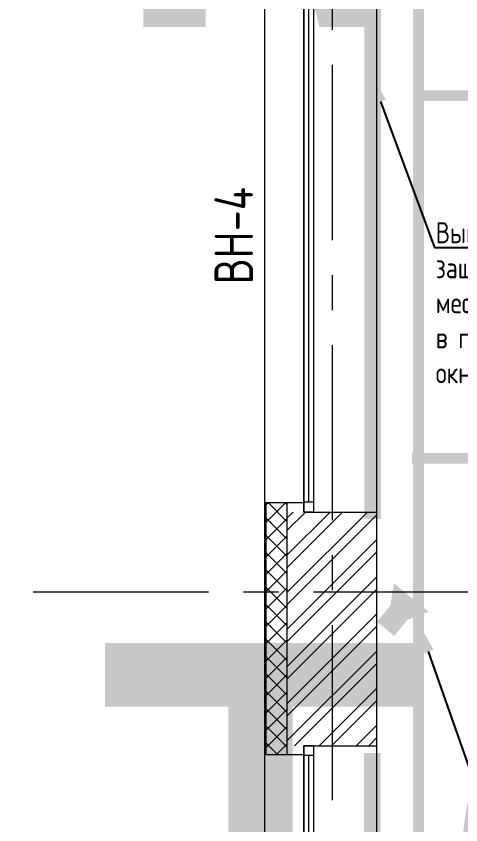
# Model space of a CAD drawing. Header units: millimetres. Extents: x 0 to 636307, y -180975 to 471719.
# Drawn here: x 557596 to 560771, y -72220 to -66446 of the extents above; entities that cross this region are included whole.
import ezdxf
from ezdxf import colors
from ezdxf.entities.mleader import LeaderData, LeaderLine
from ezdxf.enums import TextEntityAlignment as Align
from ezdxf.math import Vec2, Vec3

# ---------------------------------------------------------------- set-up
doc = ezdxf.new("R2018")
doc.units = ezdxf.units.MM
doc.linetypes.add('CENTER', pattern=[2, 1.25, -0.25, 0.25, -0.25])
doc.layers.add('A-HATCH-FACADE', color=7, linetype='Continuous')
doc.layers.add('АР_новое окно', color=160, linetype='Continuous')
for name, color, linetype, lineweight in [('АР_Маркер экспликации', 239, 'Continuous', 13), ('АР_Навесной фасад', 250, 'Continuous', 5), ('АР_Номер помещения', 250, 'Continuous', 9), ('АР_Окна', 4, 'Continuous', 9), ('АР_Оси', 7, 'Continuous', 25), ('АР_Отметки', 7, 'Continuous', 5), ('АР_Сущ Несущая стена', 250, 'Continuous', 50), ('АР_Утеплитель', 250, 'Continuous', 13), ('АР_Штриховка кирпич', 250, 'Continuous', 9), ('Маркировка ОКОН', 5, 'Continuous', 18)]:
    doc.layers.add(name, color=color, linetype=linetype, lineweight=lineweight)
doc.layers.add('АР_Названия помещений', color=124, linetype='Continuous', lineweight=5, plot=False)
doc.layers.add('АР_Помещения_площадь', color=19, linetype='Continuous', lineweight=9, plot=False)
doc.styles.add('ISOCPEUR', font='', dxfattribs={"height": 250})
doc.styles.add('PDF ISOCPEUR', font='isocpeur.ttf')
doc.styles.get("Standard").update_dxf_attribs({"font": 'GOST.TTF'})
doc.styles.get('ISOCPEUR').set_extended_font_data('ISOCPEUR', italic=True)
pattern_1 = [(50.71946175839459, (566311.9193081153, -785115.8204835688), (-3.553126075043012, 2.906185126096296), [3.338381209517014, -1.25189295356888]), (140.7194617583946, (566311.9193081153, -785115.8204835688), (-2.906185126096296, -3.553126075043012), [3.338381209517014, -1.25189295356888])]

# ---------------------------------------------------------------- blocks, each defined once
blk = doc.blocks.new('*U253')
at = {"layer": 'АР_новое окно', "lineweight": 9}
for p, q in [((-9.194423000735696e-12, 3799.999999999992), (-70.00000000000921, 3799.999999999992)), ((-70.00000000000921, 3799.999999999992), (-70, -1.70530256582424e-13)), ((-70, -1.70530256582424e-13), (-70.00000000000921, 3799.999999999992)), ((-9.194423000735696e-12, 3799.999999999992), (0, 0)), ((-9.038103598868474e-12, 3729.999999999992), (-70.00000000000904, 3730.000000000006)), ((-35.00000000000904, 3729.999999999992), (-34.99999999981099, 69.99999999999991)), ((-1.56319401867222e-13, 70.00000000001455), (-70.00000000000017, 69.99999999999983)), ((0, -1.70530256582424e-13), (-70, -1.70530256582424e-13))]:
    blk.add_line(p, q, dxfattribs=at)
blk = doc.blocks.new('_DotSmall')
at = {"color": 0, "linetype": 'ByBlock', "const_width": 0.5}
blk.add_lwpolyline([(-0.0625, 0, 1), (0.0625, 0, 1)], format="xyb", close=True, dxfattribs=at)
blk = doc.blocks.new('*U231')
at = {"color": 7, "style": 'ISOCPEUR', "width": 0.7, "flags": 1}
blk.add_attdef('КАТЕГОРИЯ', (-499.1655280450395, -2092.186355050572), '', height=250, dxfattribs=at)
at = {"layer": 'АР_Номер помещения', "color": 7, "style": 'ISOCPEUR', "width": 0.7}
blk.add_attdef('НОМЕР_ПОМЕЩЕНИЯ', text='', height=300, dxfattribs=at).set_placement((-13874.50037348172, 6637.551507674349), align=Align.MIDDLE_CENTER)
at = {"layer": 'АР_Помещения_площадь', "color": 7, "lineweight": 30, "width": 0.7, "flags": 104}
blk.add_attdef('ИМЯ_ПОМЕЩЕНИЯ', text='', height=100, dxfattribs=at).set_placement((157.6277002443094, 1217.141369806137), align=Align.MIDDLE_CENTER)
at = {"layer": 'АР_Помещения_площадь', "color": 7, "style": 'ISOCPEUR', "width": 0.7}
blk.add_attdef('ПЛОЩАДЬ_ПОМЕЩЕНИЯ', text='', height=200, dxfattribs=at).set_placement((-12654.58206475799, 407.6715906363952), align=Align.MIDDLE_RIGHT)

msp = doc.modelspace()

# ---------------------------------------------------------------- hatches: boundary and pattern name
at = {"lineweight": 9}
h = msp.add_hatch(dxfattribs=at)
h.set_pattern_fill('ANGLE', color=5, scale=0.657161655416735, angle=50.71946175839458)
h.set_pattern_definition(pattern_1)
h.paths.add_polyline_path([(560172.6778007566, -70770.98181108169), (560267.237523974, -70655.37230802704), (560390.2643334136, -70755.99882004833), (560295.7046101961, -70871.6083231031)])
edge = h.paths.add_edge_path()
edge.add_line((560267.237523974, -70655.37230802704), (560293.2432822243, -70495.7826381949))
h = msp.add_hatch(dxfattribs=at)
h.set_pattern_fill('ANGLE', color=5, scale=0.657161655416735, angle=50.71946175839458)
h.set_pattern_definition(pattern_1)
edge = h.paths.add_edge_path()
edge.add_line((560267.237523974, -70655.37230802704), (560293.2432822242, -70495.7826381949))
edge.add_line((560293.2432822243, -70495.7826381949), (560541.1090437965, -70698.51785623531))
edge.add_line((560390.2643334136, -70755.99882004833), (560541.1090437964, -70698.51785623531))
at = {"layer": 'A-HATCH-FACADE', "lineweight": 9}
h = msp.add_hatch(dxfattribs=at)
h.set_pattern_fill('ANGLE', color=1)
h.set_pattern_definition([(0, (-262916.1191414325, -766697.2762974476), (0, 6.985), [5.08, -1.905]), (90, (-262916.1191414325, -766697.2762974476), (-6.985, 4.277078946022131e-16), [5.08, -1.905])])
h.paths.add_polyline_path([(560430.667974855, -58963.64098358147), (560507.4322042635, -58963.64098358147), (560506.689070188, -82353.98593228012), (560429.9248407795, -82353.98593228012)])
h = msp.add_hatch(dxfattribs=at)
h.set_pattern_fill('ANGLE', color=30, angle=-90.00000000000001)
h.set_pattern_definition([(270, (-167254.7985886043, 765329.166006902), (6.985, -1.283123683806639e-15), [5.08, -1.905]), (360, (-167254.7985886043, 765329.166006902), (1.710831578408853e-15, 6.985), [5.08, -1.905])])
h.paths.add_polyline_path([(560201.3830656317, -66236.60832310306), (560201.3830656318, -70036.60832310298), (560082.6774899166, -70036.60832310298), (560082.6774899164, -66236.60832310306)])
h = msp.add_hatch(dxfattribs=at)
h.set_pattern_fill('ANGLE', color=1, angle=-90.00000000000001)
h.set_pattern_definition([(270, (-123903.0149255081, 756371.9248090616), (6.985, -1.283123683806639e-15), [5.08, -1.905]), (360, (-123903.0149255081, 756371.9248090616), (1.710831578408853e-15, 6.985), [5.08, -1.905])])
h.paths.add_polyline_path([(566023.5717002777, -66974.8623072261), (566023.5717002777, -67051.62653663456), (560440.2754396594, -67050.88340255902), (560440.2754396594, -66974.11917315055)])
h = msp.add_hatch(dxfattribs=at)
h.set_pattern_fill('ANGLE', color=1, angle=-90.00000000000001)
h.set_pattern_definition([(270, (-123919.8848748081, 753781.4466535426), (6.985, -1.283123683806639e-15), [5.08, -1.905]), (360, (-123919.8848748081, 753781.4466535426), (1.710831578408853e-15, 6.985), [5.08, -1.905])])
h.paths.add_polyline_path([(571508.4107017156, -69565.3404627451), (571508.4107017156, -69642.10469215356), (560423.4054903593, -69641.36155807802), (560423.4054903593, -69564.59732866955)])
h = msp.add_hatch(dxfattribs=at)
h.set_pattern_fill('ANGLE', color=30, angle=-90.00000000000001)
h.set_pattern_definition([(270, (-167258.0150421606, 759859.1660069019), (6.985, -1.283123683806639e-15), [5.08, -1.905]), (360, (-167258.0150421606, 759859.1660069019), (1.710831578408853e-15, 6.985), [5.08, -1.905])])
h.paths.add_polyline_path([(560198.1666120754, -71706.60832310318), (560198.1666120755, -75506.6083231031), (560079.4610363602, -75506.6083231031), (560079.4610363601, -71706.60832310318)])
at = {"layer": 'АР_Утеплитель', "lineweight": 9, "ltscale": 100}
h = msp.add_hatch(dxfattribs=at)
h.set_pattern_fill('ANSI37', color=256, scale=700)
h.set_pattern_definition([(45, (-416508.2026086049, -35829.29915058862), (-61.87184335382291, 61.87184335382291), []), (135, (-416508.2026086049, -35829.29915058862), (-61.87184335382291, -61.8718433538229), [])])
h.paths.add_polyline_path([(559531.7691702024, -69921.44406213616), (559531.769170204, -71721.4440621372), (559381.7691702046, -71721.44406213624), (559381.7691702016, -69921.44406213616)])
at = {"layer": 'АР_Штриховка кирпич', "lineweight": 9, "ltscale": 100}
h = msp.add_hatch(dxfattribs=at)
h.set_pattern_fill('ANSI32', color=256, scale=500)
h.set_pattern_definition([(45, (-391394.7121273088, -334.3351512515073), (-132.5825214724777, 132.5825214724777), []), (45, (-391306.3237798088, -334.3351512515073), (-132.5825214724777, 132.5825214724777), [])])
h.paths.add_polyline_path([(560171.7694595978, -69986.44406213622), (559531.7694595978, -69986.44406213622), (559531.7688808123, -71656.44406213622), (560171.7688808122, -71656.44406213622)])

# ---------------------------------------------------------------- linework, layer by layer
at = {"layer": 'АР_Навесной фасад', "lineweight": 9, "ltscale": 100}
for points in [[(559531.769170202, -69921.44406213616), (559371.7691702041, -69921.44406213616)], [(559531.7691702051, -71721.44406213622), (559371.7691702042, -71721.44406213624)]]:
    msp.add_lwpolyline(points, dxfattribs=at)
at = {"layer": 'АР_новое окно', "lineweight": 9, "ltscale": 100}
for p, q in [((559371.769170205, -83271.44406213622), (559371.7691702032, -58976.44406213622)), ((559381.7691702042, -71721.44406213624), (559381.769170204, -69921.44406213616))]:
    msp.add_line(p, q, dxfattribs=at)
at = {"layer": 'АР_Окна', "lineweight": 9, "ltscale": 100}
for p, q in [((560171.7691702053, -69986.44406213619), (560171.769196576, -66186.44406211229)), ((560171.769170205, -75456.44406213622), (560171.7691965757, -71656.44406211232))]:
    msp.add_line(p, q, dxfattribs=at)
at = {"layer": 'АР_Оси', "linetype": 'CENTER', "lineweight": 9, "ltscale": 1000}
for p, q in [((559851.8903395771, -30793.9751560361), (559851.8903395771, -86526.32371972651)), ((547718.1964081036, -70556.44406213622), (630896.5984628227, -70556.44406213627))]:
    msp.add_line(p, q, dxfattribs=at)
at = {"layer": 'АР_Сущ Несущая стена', "color": 4, "lineweight": 9, "ltscale": 100}
for p, q in [((559650.6829899369, -69986.44406213619), (559650.6829899367, -66186.44406213622)), ((559650.6829899369, -75456.44406213622), (559650.6829899367, -71656.44406213624))]:
    msp.add_line(p, q, dxfattribs=at)
at = {"layer": 'АР_Сущ Несущая стена', "lineweight": 9, "ltscale": 100}
for p, q in [((559531.7691702051, -71721.44406213622), (559531.7691702051, -69921.44406213616)), ((559650.6829899369, -69921.44406213613), (559531.7691702051, -69921.44406213616)), ((559650.6829899369, -69986.44406213613), (559650.6829899369, -69921.44406213616)), ((559650.6829899369, -69986.4440621361), (560171.7691702051, -69986.4440621361)), ((560171.769170205, -71656.44406213622), (560171.7691702051, -69986.44406213622)), ((559650.6829899367, -71656.44406213622), (560171.769170205, -71656.44406213622)), ((559650.6829899367, -71656.44406213622), (560171.769170205, -71656.44406213622)), ((559650.6829899367, -71656.44406213624), (560171.769170205, -71656.44406213622)), ((559650.6829899367, -71721.44406213622), (559650.6829899367, -71656.44406213624)), ((559650.682989936, -71721.44406213622), (559531.7691702042, -71721.44406213622))]:
    msp.add_line(p, q, dxfattribs=at)

# ---------------------------------------------------------------- block references
at = {"layer": 'АР_Маркер экспликации', "lineweight": 9}
ref = msp.add_blockref('*U231', (571975.8500461682, -58284.72211896144), dxfattribs=at)
lines = msp.add_mtext('\\W0.8000;Кабинет материальной технологии тип 2', dxfattribs={"layer": 'АР_Названия помещений', "insert": (558141.5960480456, -53476.98118634043), "char_height": 4891.955515703914, "width": 926.9399707174232, "attachment_point": 1})
ref.add_attrib('ИМЯ_ПОМЕЩЕНИЯ', '', (558141.5960480456, -53476.98118634043), dxfattribs={"flags": 104}).embed_mtext(lines)
at = {"layer": 'АР_новое окно', "lineweight": 9, "xscale": -1, "rotation": 180}
for p in [(559720.6829899373, -66186.44406213616), (559720.6829899373, -71656.44406213622)]:
    msp.add_blockref('*U253', p, dxfattribs=at)

# ---------------------------------------------------------------- texts
at = {"layer": 'Маркировка ОКОН', "lineweight": 9, "insert": (559287.1398961685, -68360.7997318787), "char_height": 275.4230769230776, "attachment_point": 7, "rotation": 90, "style": 'PDF ISOCPEUR'}
msp.add_mtext('{\\W0.8;ВН-4}', dxfattribs=at)

# ---------------------------------------------------------------- leaders
at = {"lineweight": 9}
ml = msp.add_multileader_mtext('Standard', dxfattribs=at)
ml.set_content('Выводы в стене для зашторивания окон по месту^Jв гофре от соседнего окна', color=256)
ml.set_leader_properties()
ml.build(insert=Vec2(0, 0))
ml.multileader.update_dxf_attribs({"text_left_attachment_type": 6, "text_right_attachment_type": 6, "arrow_head_size": 250})
ctx = ml.context
ctx.base_point, ctx.char_height, ctx.arrow_head_size, ctx.plane_origin = Vec3(560589.9771200155, -68097.01512751904, 1.488097391803322e-07), 150, 250, Vec3(560285.7935642701, -65407.08119097412, 1.488097391803322e-07)
ctx.left_attachment, ctx.right_attachment = 6, 6
notes = []
notes.append((ctx, [(1, (1, 1, 0), (560581.9771200155, -68097.01512751904, 1.488097391803322e-07), (1, 0), 8, [(0, [(560110.8985696016, -66821.2900573883, 1.488097391803322e-07)], 0, [])])]))
ctx.mtext.insert, ctx.mtext.width, ctx.mtext.flow_direction = Vec3(560591.9771200155, -67917.01512751904, 1.488097391803322e-07), 1894.216691068814, 5
ml = msp.add_multileader_mtext('Standard', dxfattribs=at)
ml.set_content('Труба стальная D40-2 шт Опуск  У997', color=256)
ml.set_leader_properties()
ml.build(insert=Vec2(0, 0))
ml.multileader.update_dxf_attribs({"text_left_attachment_type": 6, "text_right_attachment_type": 6, "arrow_head_size": 250})
ctx = ml.context
ctx.base_point, ctx.char_height, ctx.arrow_head_size, ctx.plane_origin = Vec3(560967.2156206443, -72184.1678066155, 3.720243479508304e-08), 150, 250, Vec3(560805.8256996622, -69119.39114420737, 3.720243479508304e-08)
ctx.left_attachment, ctx.right_attachment = 6, 6
notes.append((ctx, [(1, (1, 1, 0), (560959.2156206443, -72184.1678066155, 3.720243479508304e-08), (1, 0), 8, [(0, [(560453.5532168325, -70747.95867514976, 3.720243479508304e-08)], 0, [])])]))
ctx.mtext.insert, ctx.mtext.width, ctx.mtext.flow_direction = Vec3(560969.2156206443, -71991.3872490744, 3.720243479508304e-08), 3862.366421517193, 5
at = {"layer": 'АР_Отметки', "lineweight": 9}
ml = msp.add_multileader_mtext('Standard', dxfattribs=at)
ml.set_content('+2,410', color=256, style='ISOCPEUR')
ml.set_leader_properties(color=256, linetype='Continuous', lineweight=-1)
ml.set_arrow_properties(name='DOTSMALL')
ml.build(insert=Vec2(0, 0))
ml.multileader.update_dxf_attribs({"has_text_frame": 1, "text_left_attachment_type": 4, "text_right_attachment_type": 4, "dogleg_length": 100, "arrow_head_size": 180})
ctx = ml.context
ctx.base_point, ctx.char_height, ctx.arrow_head_size, ctx.landing_gap_size, ctx.plane_origin = Vec3(575901.9286666816, -83461.4277811114), 250, 180, 50, Vec3(573740.7162966131, -84052.6733545967)
ctx.left_attachment, ctx.right_attachment = 4, 4
notes.append((ctx, [(0, (0, 0, 0), (0, 0), (1, 0), 1, [])]))
ctx.mtext.insert, ctx.mtext.width, ctx.mtext.line_spacing_style, ctx.mtext.flow_direction = Vec3(575951.9286666816, -83128.09444777806), 852.6970314602484, 2, 5
ml = msp.add_multileader_mtext('Standard', dxfattribs=at)
ml.set_content('+3,950', color=256, style='ISOCPEUR')
ml.set_leader_properties(color=256, linetype='Continuous', lineweight=-1)
ml.set_arrow_properties(name='DOTSMALL')
ml.build(insert=Vec2(0, 0))
ml.multileader.update_dxf_attribs({"has_text_frame": 1, "text_left_attachment_type": 4, "text_right_attachment_type": 4, "dogleg_length": 100, "arrow_head_size": 180})
ctx = ml.context
ctx.base_point, ctx.char_height, ctx.arrow_head_size, ctx.landing_gap_size, ctx.plane_origin = Vec3(574216.1494350928, -88967.133818324), 250, 180, 50, Vec3(574134.7559852436, -90234.69801045429)
ctx.left_attachment, ctx.right_attachment = 4, 4
notes.append((ctx, [(0, (0, 0, 0), (0, 0), (1, 0), 1, [])]))
ctx.mtext.insert, ctx.mtext.width, ctx.mtext.line_spacing_style, ctx.mtext.flow_direction = Vec3(574266.1494350928, -88633.80048499069), 852.6970314602484, 2, 5
ml = msp.add_multileader_mtext('Standard', dxfattribs=at)
ml.set_content('+2,410', color=256, style='ISOCPEUR')
ml.set_leader_properties(color=256, linetype='Continuous', lineweight=-1)
ml.set_arrow_properties(name='DOTSMALL')
ml.build(insert=Vec2(0, 0))
ml.multileader.update_dxf_attribs({"has_text_frame": 1, "text_left_attachment_type": 4, "text_right_attachment_type": 4, "dogleg_length": 100, "arrow_head_size": 180})
ctx = ml.context
ctx.base_point, ctx.char_height, ctx.arrow_head_size, ctx.landing_gap_size, ctx.plane_origin = Vec3(575901.9286666816, -83461.4277811114), 250, 180, 50, Vec3(573740.7162966131, -84052.6733545967)
ctx.left_attachment, ctx.right_attachment = 4, 4
notes.append((ctx, [(0, (0, 0, 0), (0, 0), (1, 0), 1, [])]))
ctx.mtext.insert, ctx.mtext.width, ctx.mtext.line_spacing_style, ctx.mtext.flow_direction = Vec3(575951.9286666816, -83128.09444777806), 852.6970314602484, 2, 5
ml = msp.add_multileader_mtext('Standard', dxfattribs=at)
ml.set_content('+3,950', color=256, style='ISOCPEUR')
ml.set_leader_properties(color=256, linetype='Continuous', lineweight=-1)
ml.set_arrow_properties(name='DOTSMALL')
ml.build(insert=Vec2(0, 0))
ml.multileader.update_dxf_attribs({"has_text_frame": 1, "text_left_attachment_type": 4, "text_right_attachment_type": 4, "dogleg_length": 100, "arrow_head_size": 180})
ctx = ml.context
ctx.base_point, ctx.char_height, ctx.arrow_head_size, ctx.landing_gap_size, ctx.plane_origin = Vec3(574216.1494350928, -88967.133818324), 250, 180, 50, Vec3(574134.7559852436, -90234.69801045429)
ctx.left_attachment, ctx.right_attachment = 4, 4
notes.append((ctx, [(0, (0, 0, 0), (0, 0), (1, 0), 1, [])]))
ctx.mtext.insert, ctx.mtext.width, ctx.mtext.line_spacing_style, ctx.mtext.flow_direction = Vec3(574266.1494350928, -88633.80048499069), 852.6970314602484, 2, 5
for ctx, leaders in notes:
    for number, flags, end, landing, length, lines in leaders:
        leader = LeaderData()
        leader.index, (leader.has_last_leader_line, leader.has_dogleg_vector, leader.attachment_direction) = number, flags
        leader.last_leader_point, leader.dogleg_vector, leader.dogleg_length = Vec3(end), Vec3(landing), length
        for number, points, colour, breaks in lines:
            line = LeaderLine()
            line.index, line.vertices, line.color, line.breaks = number, Vec3.list(points), colors.encode_raw_color(colour), breaks
            leader.lines.append(line)
        ctx.leaders.append(leader)

doc.saveas('drawing.dxf')
